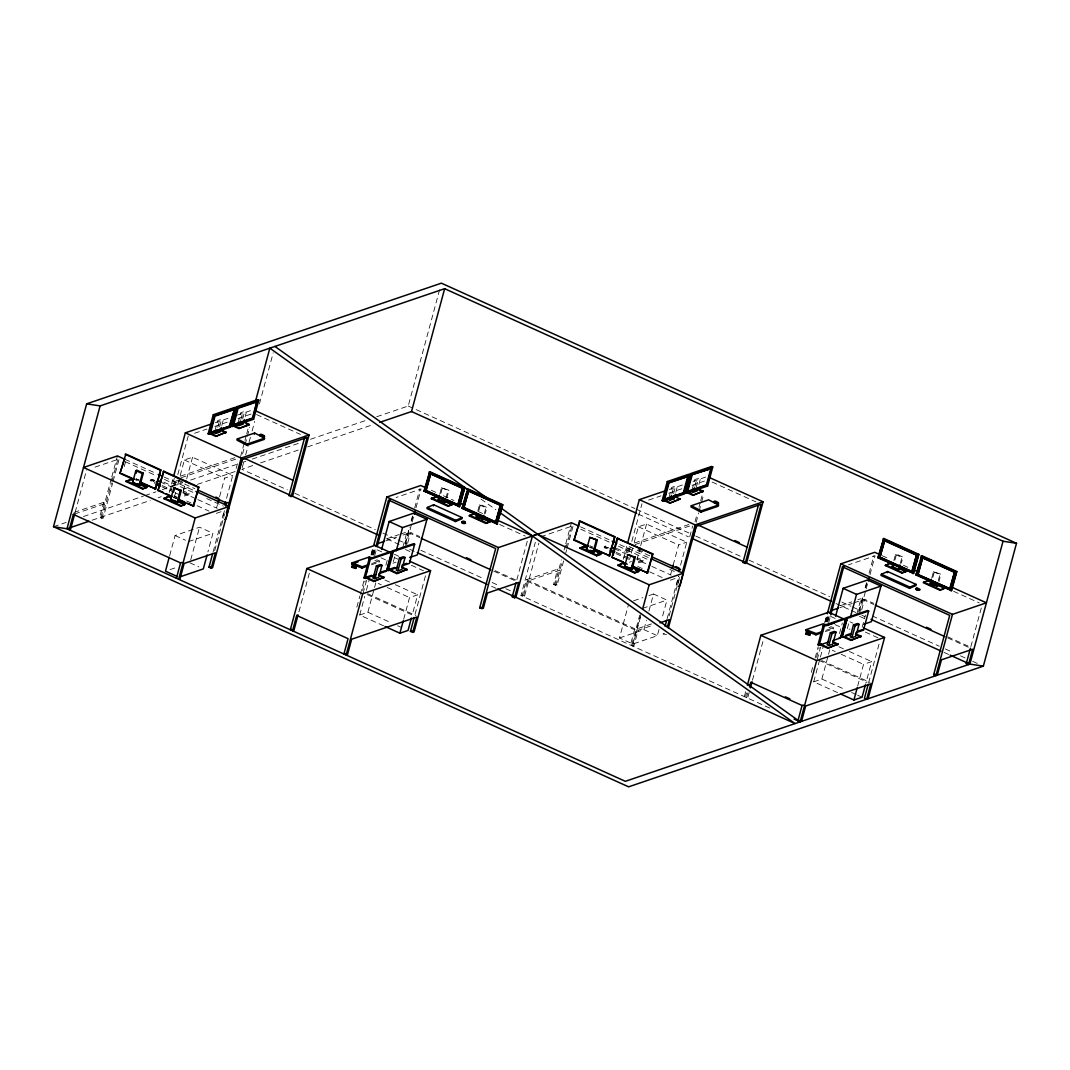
<?xml version="1.0" encoding="UTF-8"?>
<svg xmlns="http://www.w3.org/2000/svg" width="1070" height="1070" viewBox="0 0 1070 1070"><rect width="100%" height="100%" fill="white"/><g stroke="black" fill="none" stroke-linecap="round" stroke-linejoin="round"><path stroke-width="0.75" stroke-dasharray="5 3.75" d="M150.134 480.55L152.582 479.373L154.361 480.176L154.214 481.179C148.529 483.038 151.392 477.661 154.214 481.179M604.443 546.502C602.905 549.565 611.237 548.228 607.332 546.369C602.584 545.058 605.473 549.378 608.469 547.265M75.127 512.383L86.55 470.024M74.699 513.948L105.93 503.328L103.696 502.311L99.55 517.679L103.148 518.228L112.658 482.971M111.36 478.504L100.914 517.211L103.148 518.228M111.788 476.899L117.446 455.927M101.784 518.683L111.44 482.931M111.855 481.366L117.78 459.404M113.086 481.38L119.144 458.936L92.796 467.911M124.227 466.573L125.444 462.039M153.063 481.58L154.454 480.457M154.468 483.426L154.789 482.195M169.234 492.508L172.711 479.601M170.986 490.582L174.303 478.29M173.527 485.914L175.172 479.775M174.878 485.446L176.122 480.845M177.807 474.598L188.387 435.383M174.785 495.624L175.614 492.521M177.714 484.777L179.8 477.033M180.215 475.481L184.401 459.993L192.547 457.224L232.752 475.401L226.064 500.198M183.345 491.304L186.274 480.457M186.688 478.905L192.547 457.224M169.662 555.664L175.092 535.535L199.528 527.216L212.93 533.275L207.914 551.866M189.216 493.618L183.278 495.076L182.943 496.306L188.882 494.848L189.216 493.618L183.224 490.903M214.883 431.076L217.718 420.563L221.637 419.239L223.309 419.988L221.691 425.994M217.772 427.331L219.39 421.326L217.718 420.563M219.604 426.743L221.637 419.239M190.754 559.744L199.528 527.216M237.955 423.225L240.79 412.712L244.722 411.388L246.394 412.137L245.177 416.645M216.662 507.608L217.491 504.518M219.577 496.774L224.606 478.183L232.752 475.401M240.857 419.48L242.475 413.475L240.79 412.712M242.689 418.892L244.722 411.388M213.144 551.812L224.138 511.032M224.473 510.684L222.399 518.361L223.764 517.893M236.162 468.406L237.406 463.805M214.682 550.689L224.62 513.841M240.563 456.663L244.441 442.298M244.963 440.385L246.26 435.543M246.702 433.925L248.441 427.478M242.556 454.001L244.669 446.15M245.097 444.585L249.751 427.331M242.208 467.697L243.933 461.304M245.659 454.924L248.668 443.756M249.096 442.164L250.393 437.376M252.119 430.996L254.7 421.419M259.435 403.871L273.211 352.806M298.904 611.839L309.484 572.624M376.693 416.752L408.218 406.025L439.65 289.542M356.845 607.145L359.881 595.936M360.309 594.332L364.201 579.913M371.116 554.273L372.841 547.867M371.13 555.103L372.868 548.656M362.556 590.56L365.164 580.89M372.133 555.089L373.871 548.629M372.44 554.795L374.099 548.656M366.609 580.248L363.225 592.807L413.087 615.357M373.39 555.156L375.075 548.883L382.632 552.294M373.791 554.541L375.516 548.134M374.674 555.811L376.747 548.134M383.541 625.789L359.707 615.023L364.723 596.431M366.395 590.239L369.324 579.392M371.384 564.813L379.248 562.138L379.582 560.907L376.667 559.784M359.707 615.023L367.866 612.254L374.125 589.008M374.553 587.457L375.797 582.816M385.895 565.241L387.928 557.671M393.345 561.656L395.432 553.912M402.842 547.251L406.988 531.884L419.788 537.675M405.075 543.56L408.994 529.048M411.161 520.983L412.472 516.141M414.652 508.076L419.868 488.736M405.222 544.189L409.823 527.149M411.495 520.943L413.582 513.199M405.49 546.716L411.763 523.484M412.191 521.919L413.876 515.646M415.989 507.795L421.072 488.977L396.087 497.483M407.683 543.185L410.586 532.432L419.641 536.538M403.684 619.262L409.529 597.568L417.674 594.8L412.244 614.942M439.877 493.698L441.495 487.693L448.972 490.261L446.939 497.777M440.893 493.35L442.512 487.345M445.922 498.112L447.942 490.608L448.972 490.261M415.026 614.461L425.606 575.245M477.849 510.871L479.467 504.866L480.483 504.518L486.93 507.434L485.312 513.439M478.865 510.524L480.483 504.518M484.295 513.787L485.914 507.782L486.93 507.434M516.85 579.82L527.43 540.604M769.811 708.113L520.97 595.562L535.334 542.343M520.97 595.562L522.334 595.107L526.467 579.739L557.697 569.12L559.931 570.136L527.349 581.211L523.203 596.578L524.567 596.11L538.865 543.105M563.636 560.988L557.149 585.022L555.785 585.491L553.551 584.474L557.697 569.12M553.551 584.474L554.915 584.019L561.442 559.824M564.05 550.154L565.361 545.312M565.789 543.694L571.447 522.735M555.785 585.491L562.472 560.72M565.856 548.174L571.781 526.213M565.789 552.976L566.659 549.779M567.087 548.174L573.145 525.744L542.115 536.297M604.162 547.225L605.593 546.115M623.235 559.302L626.726 546.409M626.231 552.775L628.304 545.098M627.528 552.708L629.187 546.569L630.538 546.115M628.879 552.254L630.123 547.639M631.808 541.407L641.973 503.756M630.872 554.688L628.785 562.432L631.501 561.509M631.3 553.136L632.544 548.482M634.216 542.289L638.402 526.801L646.547 524.033L686.753 542.209L680.48 565.441M640.275 547.265L636.931 559.65L650.333 565.722M640.689 545.713L646.547 524.033M658.986 629.521L657.314 635.714L632.878 644.02L619.476 637.961L628.678 603.881M643.217 560.412L637.279 561.884L636.944 563.114L642.883 561.643L643.217 560.412L637.225 557.711M668.884 497.884L671.719 487.372L675.638 486.034L677.31 486.796L675.692 492.802M651.523 623.93L634.55 629.708L630.417 645.063L634.002 645.611L638.148 630.257L652.205 625.468M671.773 494.139L673.391 488.134L671.719 487.372M631.768 644.608L639.726 615.13M632.878 644.02L640.823 614.595M673.618 493.537L675.638 486.034M640.475 617.042L632.651 646.079L634.002 645.611M619.476 637.961L643.926 629.655L646.427 620.359M648.942 611.064L653.529 594.024L666.931 600.083L661.915 618.674M691.969 490.033L694.804 479.52L698.723 478.183L700.395 478.945L698.777 484.951M670.663 574.416L671.492 571.313M673.164 565.12L678.607 544.978L686.753 542.209M694.858 486.275L696.476 480.269L694.804 479.52M696.289 487.198L698.723 478.183M667.145 618.62L678.567 576.262M676.414 585.17L678.902 575.954M689.749 536.752L692.651 525.999M669.111 615.892L679.49 577.439M677.765 584.702L679.423 578.562M695.045 521.692L697.225 513.627M698.964 507.18L700.261 502.338M700.703 500.733L702.442 494.286M696.142 522.374L698.67 512.958M699.098 511.393L701.211 503.542M701.639 501.977L703.752 494.126M745.63 691.742L744.319 696.583L747.917 697.132L749.16 692.531M745.683 696.129L746.539 692.919M747.796 692.986L746.552 697.6L747.917 697.132M752.477 680.212L763.485 639.419M811.287 672.348L813.013 665.941M815.179 657.93L818.202 646.708M824.689 622.686L826.842 614.675M825.13 621.911L826.869 615.464M816.557 657.368L819.179 647.684M826.134 621.884L827.872 615.437M826.455 621.603L828.113 615.464M817.226 659.601L820.61 647.056M827.391 621.951L829.076 615.678M827.792 621.336L829.089 616.534M828.688 622.62L830.347 616.467M837.543 692.598L813.722 681.817L819.981 658.585M820.409 657.034L823.325 646.2M825.385 631.608L833.249 628.933L833.583 627.702L830.668 626.579M813.722 681.817L821.867 679.049L828.14 655.816M828.554 654.265L829.812 649.624M839.482 633.56L842.344 622.967M848.604 623.81L846.932 630.016L849.995 628.973M856.856 614.046L860.989 598.692L873.802 604.483M858.648 611.973L862.995 595.843M865.175 587.791L866.473 582.949M869.081 573.279L873.869 555.531M859.223 610.983L863.41 595.495M865.496 587.751L867.583 580.007M859.491 613.525L865.764 590.292M866.192 588.727L867.877 582.441M870.004 574.603L875.073 555.785L848.537 564.813M861.684 609.994L864.587 599.24L873.642 603.333M862.166 627.221L865.429 615.116M857.685 686.071L863.53 664.376L871.675 661.608L865.831 683.289M893.878 560.506L895.496 554.501L896.526 554.153L902.973 557.069L901.355 563.074M894.894 560.158L896.526 554.153M900.338 563.422L901.957 557.416L902.973 557.069M868.599 682.834L879.607 642.053M931.85 577.68L933.468 571.674L940.945 574.242L938.912 581.746M932.866 577.332L934.484 571.327M938.296 580.595L939.928 574.59L940.945 574.242M970.864 646.628L981.444 607.412M150.429 479.694L153.224 480.965M215.337 422.637L227.963 418.33M237.433 415.106L253.229 409.743M194.593 433.27L207.005 429.043M214.762 426.408L227.188 422.182M238.048 418.49L252.012 413.742M74.031 512.41L103.696 502.311M180.509 476.19L234.825 457.706M181.191 477.728L237.059 458.722M53.5 526.707L66.113 522.414M83.46 516.516L143.367 496.132M144.945 495.597L155.979 491.839M162.279 489.699L182.783 482.717M190.661 480.042L236.376 464.487M242.689 462.347L245.833 461.264M252.145 459.124L301.018 442.498M310.474 439.275L367.237 419.975M92.114 520.207L150.255 500.426M158.119 497.751L161.262 496.681M183.264 489.191L189.55 487.064M197.402 484.389L235.119 471.549M252.761 465.557L241.78 469.289L287.308 489.873M260.599 462.882L298.222 450.082M307.638 446.885L373.483 424.482M216.341 513.346L223.135 511.032M188.494 541.594L212.93 533.275M170.063 569.601L176.162 567.528M386.685 538.798L399.177 534.545M400.742 534.01L406.988 531.884M385.802 540.872L396.729 537.153M402.975 535.027L410.586 532.432M371.718 563.582L379.582 560.907M392.931 563.208L395.98 562.165M669.338 489.431L683.543 484.603M693.026 481.38L705.652 477.086M648.594 500.078L661.006 495.851M668.777 493.216L682.74 488.455M692.049 485.298L704.461 481.072M634.51 542.985L688.826 524.514M635.192 544.523L691.059 525.517M670.342 580.154L677.136 577.84M633.681 600.778L642.843 597.662M648.955 595.575L653.529 594.024M642.495 608.402L666.931 600.083M664.363 633.52L662.999 633.975L666.597 634.523M840.699 605.593L851.626 601.875M857.872 599.748L860.989 598.692M839.803 607.666L852.295 603.427M853.86 602.891L864.587 599.24M825.719 630.377L833.583 627.702M605.433 546.73L608.295 547.88M828.875 627.247L833.249 628.933M374.874 560.453L379.248 562.138M895.496 554.501L901.957 557.416M933.468 571.674L939.928 574.59M882.282 555.718L886.816 557.764M903.414 565.281L910.958 568.692M712.098 482.062L755.915 501.883M953.597 591.295L979.264 602.905M947.632 636.797L970.289 647.042M947.779 637.947L968.925 647.51M408.218 406.025L634.925 508.558M636.449 509.253L689.695 533.341M695.781 536.083L742.954 557.416M749.04 560.172L829.678 596.645M841.849 602.156L850.984 606.289M852.496 606.971L860.106 610.408M872.277 615.919L939.233 646.2M945.318 648.955L952.915 652.392M960.526 655.83L965.086 657.903M972.697 661.34L977.258 663.4M638.202 514.082L688.411 536.792M835.991 603.547L849.687 609.739M851.212 610.422L855.773 612.481M861.858 615.237L864.908 616.614M944.021 652.406L948.582 654.465M859.464 616.307L863.931 618.326M849.874 621.764L852.897 623.128M638.402 526.801L678.607 544.978M830.587 616.36L836.633 619.102M865.349 632.076L878.938 638.228M835.028 624.626L840.98 627.314M638.094 549.525L642.629 551.572M629.187 546.569L650.333 556.132M580.502 526.828L610.689 540.484M619.744 544.577L648.42 557.55M580.689 529.155L609.378 542.142M618.447 546.235L648.647 559.891M669.78 569.454L674.314 571.5M838.92 646.788L843.387 648.808M849.339 651.51L871.675 661.608M616.24 548.214L625.228 552.28M614.407 548.763L626.405 554.193M636.891 558.928L642.883 561.643M651.817 566.391L671.184 575.152M616.293 552.387L629.775 558.486M832.259 650.239L835.242 651.577M841.194 654.278L863.53 664.376M615.959 553.618L630.952 560.399M637.72 566.471L642.187 568.491M649.637 571.861L663.039 577.92M589.904 545.727L592.94 547.104M589.904 546.81L592.954 548.188M589.236 547.051L592.272 548.428M441.495 487.693L447.942 490.608M479.467 504.866L485.914 507.782M821.613 660.511L869.964 682.379M818.737 660.284L867.088 682.152M431.304 490.287L435.824 492.334M443.381 495.744L453.934 500.519M478.089 511.447L482.61 513.493M256.586 414.571L300.402 434.393M499.596 524.487L525.263 536.097M821.867 679.049L845.688 689.829M851.64 692.517L856.107 694.537M857.605 695.219L862.072 697.239M554.915 584.019L557.149 585.022M643.926 629.655L657.314 635.714M526.467 579.739L638.148 630.257M527.349 581.211L634.55 629.708M495.142 570.684L516.275 580.248M493.778 571.139L516.435 581.385M522.334 595.107L524.567 596.11M294.892 493.31L375.303 529.677M382.899 533.114L396.555 539.293M398.067 539.976L407.175 544.095M420.831 550.274L484.549 579.097M492.146 582.521L499.73 585.959M505.802 588.701L511.861 591.442M386.912 538.959L399.043 544.456M409.663 549.258L415.735 552M491.598 586.32L496.159 588.38M405.463 549.512L409.93 551.531M394.362 554.287L398.883 556.333M184.401 459.993L224.606 478.183M394.723 557.764L397.746 559.129M411.335 565.281L423.426 570.751M381.014 557.818L386.979 560.519M178.048 479.989L182.582 482.035M176.684 480.457L194.82 488.656M124.989 459.351L156.688 473.676M164.232 477.1L195.917 491.424M125.177 461.678L156.889 476.016M164.446 479.427L194.633 493.096M206.724 498.553L223.322 506.07M384.919 579.98L389.386 582.013M395.338 584.702L417.674 594.8M163.737 482.088L172.725 486.154M160.406 481.968L170.892 486.703M182.89 492.133L188.882 494.848M182.93 492.855L196.332 498.914M197.816 499.583L217.183 508.344M162.292 485.593L171.28 489.659M378.258 583.431L381.241 584.782M387.193 587.47L409.529 597.568M161.958 486.81L173.942 492.24M175.44 492.922L179.947 494.955M186.702 501.014L191.155 503.034M197.121 505.722L209.024 511.112M136.238 478.812L139.274 480.176M174.209 495.985L177.245 497.349M135.903 478.919L138.939 480.296M173.875 496.092L176.898 497.47M134.379 479.32L137.428 480.697M173.875 497.189L176.924 498.566M173.193 497.416L176.242 498.794M367.612 593.703L415.949 615.571M367.866 612.254L391.687 623.021M397.639 625.723L400.621 627.06M175.092 535.535L185.511 540.243M189.912 562.847L198.846 566.886M481.018 499.101L495.905 509.748"/><path stroke-width="1.5" d="M919.932 589.276C914.141 585.892 916.147 591.055 919.652 589.985L916.763 590.118L915.866 588.5M53.5 526.707L86.657 403.845L441.375 283.162L1016.5 543.292L983.343 666.155L628.625 786.838L53.5 526.707L66.969 528.767L625.348 781.314L969.888 664.095L983.343 666.155M1016.5 543.292L1003.031 541.233L444.652 288.686L100.112 405.904L66.969 528.767L88.97 521.277M73.349 514.416L69.202 529.77L70.553 529.316L74.699 513.948L73.349 514.416L180.549 562.9L181.913 562.445M133.71 479.561L120 473.355L125.832 454.055L160.834 469.89L155.698 488.963L139.795 482.316M124.548 458.829L120 473.355M139.287 483.479L146.831 486.89L146.63 487.599L142.564 488.99L125.979 481.487L130.246 479.387L133.255 480.751M130.058 480.096L130.246 479.387M132.6 482.637L135.837 470.626L136.853 470.278L143.313 473.194L140.063 485.205L132.6 482.637L138.779 484.63M136.05 473.288L136.853 470.278M139.046 485.553L142.283 473.542L143.313 473.194M142.564 488.99L146.831 486.89M155.016 489.191L160.834 469.89M171.668 496.734L157.972 490.528L163.804 471.228L198.806 487.064L193.67 506.137L177.767 499.489M157.972 490.528L163.804 471.228M178.77 501.335L184.802 504.064L184.602 504.772L180.536 506.163L163.951 498.66L168.217 496.56L171.227 497.924M173.594 476.377L185.337 432.842L210.603 424.242M168.217 496.56L163.951 498.66M170.571 499.81L173.808 487.8L181.271 490.368L178.035 502.378L170.571 499.81L171.588 499.463M173.608 491.959L174.825 487.452M177.018 502.726L180.255 490.715L181.271 490.368M180.536 506.163L184.802 504.064M169.234 557.216L165.475 571.166L177.393 576.556M208.128 433.818L213.278 414.745L234.557 407.496L235.681 408.004L230.531 427.077L209.252 434.326L208.128 433.818L211.178 432.788M209.051 433.337L209.238 432.628M209.252 434.326L214.401 415.254L235.681 408.004M210.389 431.023L214.067 417.394M210.536 432.788L215.03 416.136L234.397 409.542L229.903 426.194L209.974 432.534L229.903 426.194M192.988 506.364L198.806 487.064M176.403 578.268L180.549 562.9M214.468 432.574L216.153 433.337L216.956 430.327M215.752 436.373L226.024 432.24L215.752 436.373L210.389 433.952M211.231 568.183L212.582 567.729L229.127 506.444L195.181 517.987L178.636 579.271L180.001 578.803L184.147 563.449L215.378 552.829L211.231 568.183L208.998 567.18L212.729 553.351M221.289 427.492L220.072 431.999L216.153 433.337M229.341 425.94L234.397 409.542M231.214 425.967L236.363 406.894L257.643 399.645L258.766 400.153L253.617 419.226L232.337 426.475L231.214 425.967L235.774 424.415M232.324 424.777L232.136 425.486L238.837 428.522L248.909 425.084L249.109 424.375L243.746 421.954M232.337 426.475L237.473 407.389L258.766 400.153M233.875 421.647L237.553 408.031L255.436 401.945M217.905 502.967L218.748 499.864M237.553 424.723L239.225 425.486L240.442 420.978M238.837 428.522L249.109 424.375M237.326 438.914L236.992 440.144L246.876 445.294L264.196 439.409L264.531 438.178L254.647 433.016L237.326 438.914L247.21 444.077L264.531 438.178M207.085 554.969L203.313 568.906L180.402 576.703M244.361 419.641L243.157 424.148L239.225 425.486M224.807 504.839L225.636 501.736M225.716 506.07L226.546 503.007L227.91 502.539M255.636 400.809L269.841 348.165L467.483 489.418M226.385 512.918L241.178 458.094L309.056 434.995L292.525 496.279L288.94 495.731L304.937 436.44M233.059 424.683L252.426 418.089L256.92 401.437L252.988 418.343L233.621 424.937L238.115 408.272L257.482 401.691M242.649 458.201L238.918 472.031L237.567 472.485M246.876 445.294L247.21 444.077M254.312 434.246L254.647 433.016M264.076 435.57L263.942 437.028L260.318 435.905C257.99 430.929 270.884 439.395 260.478 435.289M291.174 496.734L307.17 437.456L241.994 459.632L225.997 518.91L224.633 519.365M391.339 552.909L374.741 545.406L306.849 568.504L290.318 629.789L291.682 629.32M296.698 615.437L292.551 630.792L293.916 630.337L298.048 614.969L296.698 615.437L348.071 638.67L343.925 654.024L345.276 653.569M368.227 565.883L361.941 568.023L351.722 564.091L352.057 562.86L369.364 556.975L372.28 558.099M355.775 566.98L355.735 568.491L352.003 567.314C350.371 562.365 362.315 571.019 352.177 566.699M353.876 566.124L351.589 566.605L352.003 567.314M361.941 568.023L362.275 566.792L368.561 564.652M369.03 558.206L369.364 556.975M375.771 574.804L365.137 578.415L364.014 577.907L369.163 558.834L390.443 551.598L391.566 552.107L386.417 571.179L378.807 573.761M366.114 573.346L367.344 568.812M373.738 545.433L386.792 497.055L420.737 485.512L425.271 487.559M365.137 578.415L370.273 559.342L391.566 552.107M379.756 422.342L411.509 411.549L444.652 288.686M412.686 632.397L414.05 631.942L430.581 570.658L362.69 593.756L346.158 655.041L347.509 654.572L351.656 639.218L416.832 617.042L412.686 632.397L410.452 631.394L414.184 617.577M375.944 546.529L388.49 500.064L495.691 548.549L479.694 607.84L483.292 608.389L487.438 593.021L518.669 582.401L514.523 597.755L512.289 596.752L516.021 582.923M377.162 546.596L389.841 499.596M373.149 577.934L376.386 565.923L380.305 564.599L381.977 565.348L378.74 577.359L374.821 578.696L373.149 577.934L375.757 577.051M381.615 549.405L389.146 521.518L413.582 513.199L426.983 519.271L417.367 554.889L409.73 557.497M373.697 581.438L383.969 577.305L373.697 581.438L366.997 578.415L367.197 577.706L373.898 580.742M374.821 578.696L378.058 566.685L381.977 565.348M397.478 567.408L388.209 570.564L387.099 570.056L392.249 550.983L413.528 543.747L414.638 544.255L409.502 563.328L401.892 565.91M390.831 559.436L392.061 554.902M388.209 570.564L393.359 551.491L414.638 544.255M396.274 550.823L402.547 527.577L426.983 519.271M399.471 558.072L396.221 570.083L397.906 570.845L401.825 569.507L405.062 557.497L403.39 556.748L399.471 558.072L401.143 558.834L405.062 557.497M396.783 573.587L407.055 569.454L396.783 573.587L390.082 570.564L390.269 569.855L396.97 572.878M397.906 570.845L401.143 558.834M414.304 514.082L415.147 510.938M423.961 491.01L429.792 471.696L464.808 487.532L459.659 506.605L423.961 491.01L459.659 506.605M424.643 490.769L429.792 471.696M425.873 490.501L430.702 473.742L462.561 488.147L458.067 504.799L425.873 490.501L458.067 504.799M426.208 490.394L430.702 473.742M427.358 507.434L427.037 508.651L455.512 521.531L461.785 518.843L462.12 517.612L433.644 504.732L427.358 507.434L455.833 520.314L462.12 517.612M446.123 501.402L452.155 504.13L451.968 504.839L447.889 506.23L431.304 498.727L435.57 496.627L438.593 497.991M433.31 505.963L433.644 504.732M385.026 626.472L399.912 633.199L403.256 620.814M438.259 499.703L445.722 502.271L438.259 499.703L439.476 495.196M411.402 618.045L408.058 630.431L399.912 633.199M444.705 502.619L445.521 499.623M447.889 506.23L452.155 504.13M457.733 504.92L462.561 488.147M458.976 506.832L464.808 487.532M455.512 521.531L455.833 520.314M461.932 508.183L467.764 488.87L502.766 504.706L496.948 524.019L461.932 508.183L477.835 514.831M463.042 506.351L466.908 492.053M500.118 506.832L495.691 522.093L463.845 507.688L468.673 490.916L500.533 505.321L468.339 491.023M463.845 507.688L468.673 490.916M464.995 522.307C467.697 523.966 460.287 524.153 461.865 521.705C467.643 519.86 464.768 525.25 461.865 521.705M463.016 521.304L461.705 522.32M482.583 517.893L490.127 521.304L489.94 522.013L485.86 523.404L469.275 515.9L473.542 513.814L476.565 515.165M473.542 513.814L469.275 515.9M483.693 519.445L476.23 516.877L477.033 513.881M482.677 519.793L483.894 515.285M485.86 523.404L490.127 521.304M495.691 522.093L500.185 505.428M496.948 524.019L502.766 504.706M481.928 608.843L498.473 547.559L571.447 522.735L578.99 526.146M868.051 698.75L884.582 637.466L816.691 660.564L800.159 721.835L537.541 534.131L532.459 535.869L515.874 597.301L514.523 597.755M587.711 546.355L574.015 540.163L579.833 520.863L614.849 536.699L609.699 555.771L593.796 549.111M574.015 540.163L579.405 522.441M593.288 550.288L600.832 553.698L600.644 554.407L596.565 555.785L579.98 548.281L584.247 546.195L587.256 547.559M579.98 548.281L584.247 546.195M589.837 537.434L586.601 549.445L593.047 552.361L594.077 552.013L597.314 540.002L589.837 537.434L597.314 540.002M593.047 552.361L596.298 540.35M596.565 555.785L600.832 553.698M609.017 555.999L614.849 536.699M627.194 564.224L611.973 557.336L617.122 538.263L652.82 553.872L647.671 572.945L631.768 566.284M613.083 555.517L617.805 538.036M631.26 567.461L638.803 570.872L638.603 571.581L634.537 572.958L617.952 565.455L622.218 563.368L625.228 564.733M622.218 563.368L617.952 565.455M627.595 543.185L639.338 499.636L664.604 491.05M624.572 566.618L627.809 554.608L635.286 557.176L632.036 569.186L624.572 566.618L625.589 566.271M631.019 569.534L634.269 557.523L635.286 557.176M634.537 572.958L638.803 570.872M662.143 500.613L667.279 481.54L688.572 474.304L689.682 474.812L684.532 493.885L663.253 501.121L662.143 500.613L681.898 493.899M663.253 501.121L668.402 482.048L689.682 474.812M667.252 487.224L668.469 482.677L688.398 476.351L683.904 493.002L664.537 499.596L666.436 490.247M664.537 499.596L669.031 482.931L688.398 476.351M646.989 573.172L652.82 553.872M668.482 499.382L670.154 500.145L671.371 495.637M669.753 503.167L680.025 499.035L669.753 503.167L663.052 500.145M642.655 608.99L649.182 584.795L683.128 573.252L668.335 628.077M670.154 500.145L674.073 498.807L675.29 494.3M663.975 499.342L683.342 492.748L687.836 476.096M685.215 492.762L690.364 473.689L711.644 466.453L712.767 466.961L707.618 486.034L686.338 493.27L685.215 492.762L688.264 491.732M686.137 492.294L686.325 491.585M686.338 493.27L691.487 474.197L712.767 466.961M687.475 489.966L691.153 476.337M692.116 475.08L687.622 491.732L706.989 485.151L711.483 468.486L691.554 474.826L711.483 468.486M672.334 568.223L673.164 565.12M691.554 491.531L693.24 492.28L694.443 487.786M692.838 495.316L703.11 491.183L692.838 495.316L687.475 492.895M691.327 505.709L691.006 506.939L700.89 512.102L718.197 506.217L718.532 504.986L708.648 499.824L691.327 505.709L701.211 510.871L718.532 504.986M697.961 487.947L697.159 490.956L693.24 492.28M678.808 571.647L679.651 568.544M665.072 626.298L666.73 620.159M667.305 627.314L669.379 619.637L660.003 622.82M682.125 573.279L695.179 524.888L763.07 501.803L746.526 563.074L742.941 562.526L758.51 504.813M687.06 491.478L706.427 484.897L710.921 468.245M691.568 539.293L692.932 538.825L696.249 526.547M700.89 512.102L701.211 510.871M715.241 501.897L718.411 503.582L714.319 502.699C711.991 497.737 724.885 506.204 714.479 502.084M745.175 563.542L761.171 504.264L695.995 526.427L679.998 585.718L678.647 586.173M747.368 685.295L760.85 635.312L828.742 612.214L846.851 620.399M749.455 686.846L750.699 682.232L802.072 705.478L803.423 705.01M750.404 687.916L752.063 681.777M827.752 625.455L823.365 623.77L806.058 629.668L805.723 630.899L815.942 634.831L820.663 633.213M809.776 633.788L809.749 635.299L806.018 634.122C804.52 629.227 816.276 637.76 806.178 633.507M815.942 634.831L816.276 633.601L822.562 631.46M828.394 642.053L819.139 645.223L818.015 644.715L823.164 625.642L844.444 618.406L845.567 618.901L840.418 637.974L832.821 640.569M802.072 705.478L797.926 720.832L799.29 720.364M827.311 613.846L840.793 563.863L874.738 552.307L880.784 555.036M819.139 645.223L824.274 626.151L845.567 618.901M829.959 613.324L842.491 566.873L843.842 566.404L830.748 614.929M801.524 721.381L805.656 706.026L870.833 683.85L866.687 699.205L864.453 698.202L868.185 684.372M830.387 632.731L827.15 644.742L828.822 645.504L832.741 644.167L835.991 632.156L834.306 631.394L830.387 632.731L832.059 633.493L835.991 632.156M835.616 616.2L843.147 588.326L867.583 580.007L880.984 586.066L871.368 621.697L863.731 624.291M827.712 648.246L837.984 644.113L827.712 648.246L821.011 645.21L821.198 644.514L827.899 647.537M828.822 645.504L832.059 633.493M855.893 632.718L863.503 630.123L868.653 611.05L867.529 610.542L846.25 617.791L841.1 636.864L842.21 637.372L851.479 634.202M842.384 635.326L843.615 630.792M844.431 627.756L845.648 623.221M842.21 637.372L847.36 618.299L868.653 611.05M850.275 617.617L856.548 594.385L880.984 586.066M853.472 624.88L850.235 636.891L851.907 637.64L855.826 636.316L859.063 624.305L857.391 623.542L853.472 624.88L855.144 625.629L859.063 624.305M850.784 640.395L861.056 636.262L850.784 640.395L844.083 637.359L844.284 636.65L850.984 639.686M851.907 637.64L855.144 625.629M868.305 580.876L869.148 577.746M877.975 557.804L883.793 538.504L918.809 554.34L913.66 573.413L877.975 557.804L883.793 538.504M879.874 557.309L884.703 540.537L879.874 557.309L912.068 571.607L880.209 557.189M881.359 574.229L881.038 575.459L909.513 588.339L915.786 585.651L916.121 584.421L887.645 571.54L881.359 574.229L909.848 587.109L916.121 584.421M898.626 567.528L906.156 570.939L905.969 571.647L901.903 573.025L885.318 565.535L889.571 563.435L892.594 564.799M889.571 563.435L885.318 565.535M887.311 572.771L887.645 571.54M840.525 693.948L853.913 700.007L857.271 687.609M900.539 566.07L899.736 569.079L898.706 569.427L892.26 566.511L893.076 563.502M865.416 684.84L862.072 697.239L853.913 700.007M898.706 569.427L899.923 564.92M901.903 573.025L906.156 570.939M911.734 571.714L916.562 554.942L912.483 570.096M912.977 573.64L918.809 554.34M909.513 588.339L909.848 587.109M915.933 574.978L921.765 555.678L956.781 571.514L951.631 590.587L915.933 574.978L919.625 563.622M920.481 560.439L921.765 555.678M917.846 574.483L922.674 557.711L954.534 572.116L950.04 588.781L917.846 574.483L950.04 588.781M918.18 574.363L922.674 557.711M915.706 589.115L917.017 588.112M932.064 582.655L927.543 580.609L923.276 582.709L939.861 590.199L943.941 588.821L944.128 588.112L936.598 584.702M927.356 581.318L927.543 580.609M932.545 583.912L937.694 586.253L930.231 583.685L931.448 579.178M936.678 586.601L937.494 583.591M939.861 590.199L944.128 588.112M949.705 588.888L954.534 572.116M950.949 590.814L956.781 571.514M951.711 587.122L986.42 602.825L952.474 614.367L935.942 675.651L933.709 674.635L949.705 615.357L842.491 566.873M937.293 675.183L941.439 659.829L972.67 649.209L968.524 664.564L966.29 663.547L970.436 648.193M969.888 664.095L1003.031 541.233M919.652 589.985L916.856 588.727M215.966 415.374L233.835 409.288M224.861 428.134L229.421 426.582L230.531 427.077M244.896 421.312L252.493 418.718L253.617 419.226M125.979 481.487L128.694 480.564M208.998 567.18L210.349 566.712M431.304 498.727L435.383 497.336M377.991 543.52L384.237 541.393M476.23 516.877L477.247 516.529M351.722 564.091L358.022 561.951M364.014 577.907L371.611 575.326M380.733 572.223L385.294 570.671L386.417 571.179M387.099 570.056L394.696 567.474M402.293 564.893L406.854 563.342M611.973 557.336L623.315 561.924M410.452 631.394L411.816 630.925M479.694 607.84L481.059 607.372M512.289 596.752L513.64 596.284M742.941 562.526L744.292 562.071M892.26 566.511L893.276 566.164M831.992 610.328L838.238 608.201M930.231 583.685L931.248 583.337M826.776 625.509L834.226 622.981M818.015 644.715L821.064 643.685M845.661 635.312L850.222 633.761M857.819 631.18L862.38 629.628L863.503 630.123M933.709 674.635L935.06 674.18M966.29 663.547L967.654 663.092M156.287 481.834L160.741 480.738M610.288 548.629L614.742 547.532M714.185 501.803L714.319 502.699M806.258 633.266L806.018 634.122M86.657 403.845L100.112 405.904M261.628 435.196L259.769 435.142L260.318 435.905M806.058 629.668L816.276 633.601M352.057 562.86L362.275 566.792M883.111 538.732L918.127 554.568M921.083 555.905L956.098 571.741M886.227 541.219L916.562 554.942M884.368 540.658L916.228 555.062M922.34 557.831L954.199 572.236M708.741 477.22L763.07 501.803M913.981 570.056L917.003 571.42M880.169 558.259L913.66 573.413M918.14 575.433L937.935 584.394M940.971 585.771L951.631 590.587M690.364 473.689L691.487 474.197M899.937 568.919L905.969 571.647M885.505 564.826L902.09 572.33M923.477 582L940.062 589.503M706.508 485.526L707.618 486.034M697.747 488.763L703.11 491.183M698.897 490.073L702.923 491.892M667.279 481.54L668.402 482.048M687.662 492.187L693.026 494.607M840.793 563.863L952.474 614.367M674.662 496.614L680.025 499.035M672.401 498.045L674.073 498.807M664.577 500.038L669.94 502.472M843.147 588.326L856.548 594.385M734.849 540.564L739.383 542.61M926.5 627.247L931.02 629.294M697.225 524.621L747.087 547.171M875.3 605.165L944.77 636.583M639.338 499.636L695.179 524.888M411.509 411.549L636.677 513.386M692.972 538.852L831.43 601.474M870.993 619.369L940.971 651.028M950.106 655.148L968.363 663.413M846.25 617.791L847.36 618.299M863.45 627.903L884.582 637.466M855.706 633.828L861.056 636.262M855.505 634.537L860.868 636.958M823.164 625.642L824.274 626.151M839.295 637.479L840.418 637.974M579.151 521.09L614.167 536.926M617.122 538.263L652.138 554.099M675.865 566.605L678.888 567.983M651.844 556.828L680.547 569.802M612.201 541.166L616.721 543.212M651.429 558.914L683.128 573.252M832.62 641.679L837.984 644.113M833.771 643.003L837.783 644.822M627.809 554.608L634.269 557.523M610.301 549.672L614.795 551.705M609.967 550.903L612.963 552.267M429.11 471.923L464.126 487.76M467.082 489.097L502.097 504.933M430.367 473.849L462.227 488.254M574.684 539.935L588.393 546.128M594.479 548.883L609.699 555.771M632.45 566.057L647.671 572.945M584.059 546.904L587.069 548.268M597.622 553.043L600.644 554.407M635.593 570.216L638.603 571.581M590.199 550.261L594.077 552.013M626.886 566.846L632.036 569.186M580.167 547.586L596.752 555.076M618.139 564.759L634.724 572.249M537.501 534.291L649.182 584.795M760.85 635.312L816.691 660.564M254.74 410.425L309.056 434.995M459.98 503.248L464.5 505.308M497.697 520.314L532.419 536.016L795.063 723.574L497.67 589.062M464.179 507.568L496.039 521.973M480.885 516.208L497.63 523.778M236.363 406.894L237.473 407.389M447.447 502.793L451.968 504.839M482.396 518.602L489.94 522.013M478.531 517.118L482.409 518.87M431.504 498.018L448.089 505.521M469.476 515.192L486.047 522.695M246.234 423.88L248.909 425.084M213.278 414.745L214.401 415.254M233.661 425.392L239.025 427.813M386.792 497.055L498.473 547.559M220.661 429.806L226.024 432.24M221.811 431.116L225.837 432.935M210.576 433.243L215.939 435.664M785.3 696.811L789.834 698.857M389.146 521.518L402.547 527.577M466.453 557.711L470.974 559.757M244.736 458.495L293.086 480.363M421.299 538.357L490.755 569.775M185.337 432.842L241.178 458.094M794.087 719.093L800.159 721.835M238.209 471.709L377.804 534.839M417.246 552.682L487.051 584.26M392.249 550.983L393.359 551.491M409.449 561.108L430.581 570.658M401.691 567.033L407.055 569.454M402.842 568.344L406.867 570.163M369.163 558.834L370.273 559.342M376.386 565.923L378.058 566.685M125.15 454.282L160.166 470.118M163.121 471.455L198.137 487.291M215.819 497.068L218.842 498.446M197.843 490.02L226.546 503.007M124.989 459.351L117.446 455.927L83.5 467.483L195.181 517.987M158.186 474.358L162.72 476.417M195.917 491.424L229.127 506.444M378.619 574.884L383.969 577.305M381.107 576.797L383.782 578.014M135.837 470.626L142.283 473.542M173.808 487.8L180.255 490.715M156.287 482.878L159.296 484.228M155.966 484.108L160.46 486.141M122.207 473.823L134.379 479.32M140.478 482.075L155.698 488.963M158.654 490.301L163.215 492.374M166.265 493.752L172.35 496.493M178.436 499.249L184.535 502.004M187.571 503.381L193.67 506.137M140.611 484.87L146.63 487.599M180.081 502.726L184.602 504.772M172.872 500.051L178.035 502.378M126.166 480.778L142.751 488.281M164.138 497.951L180.723 505.455M306.849 568.504L362.69 593.756M274.936 346.426L488.816 499.302M501.001 508.009L537.541 534.131M499.971 512.65L532.459 535.869"/></g></svg>
